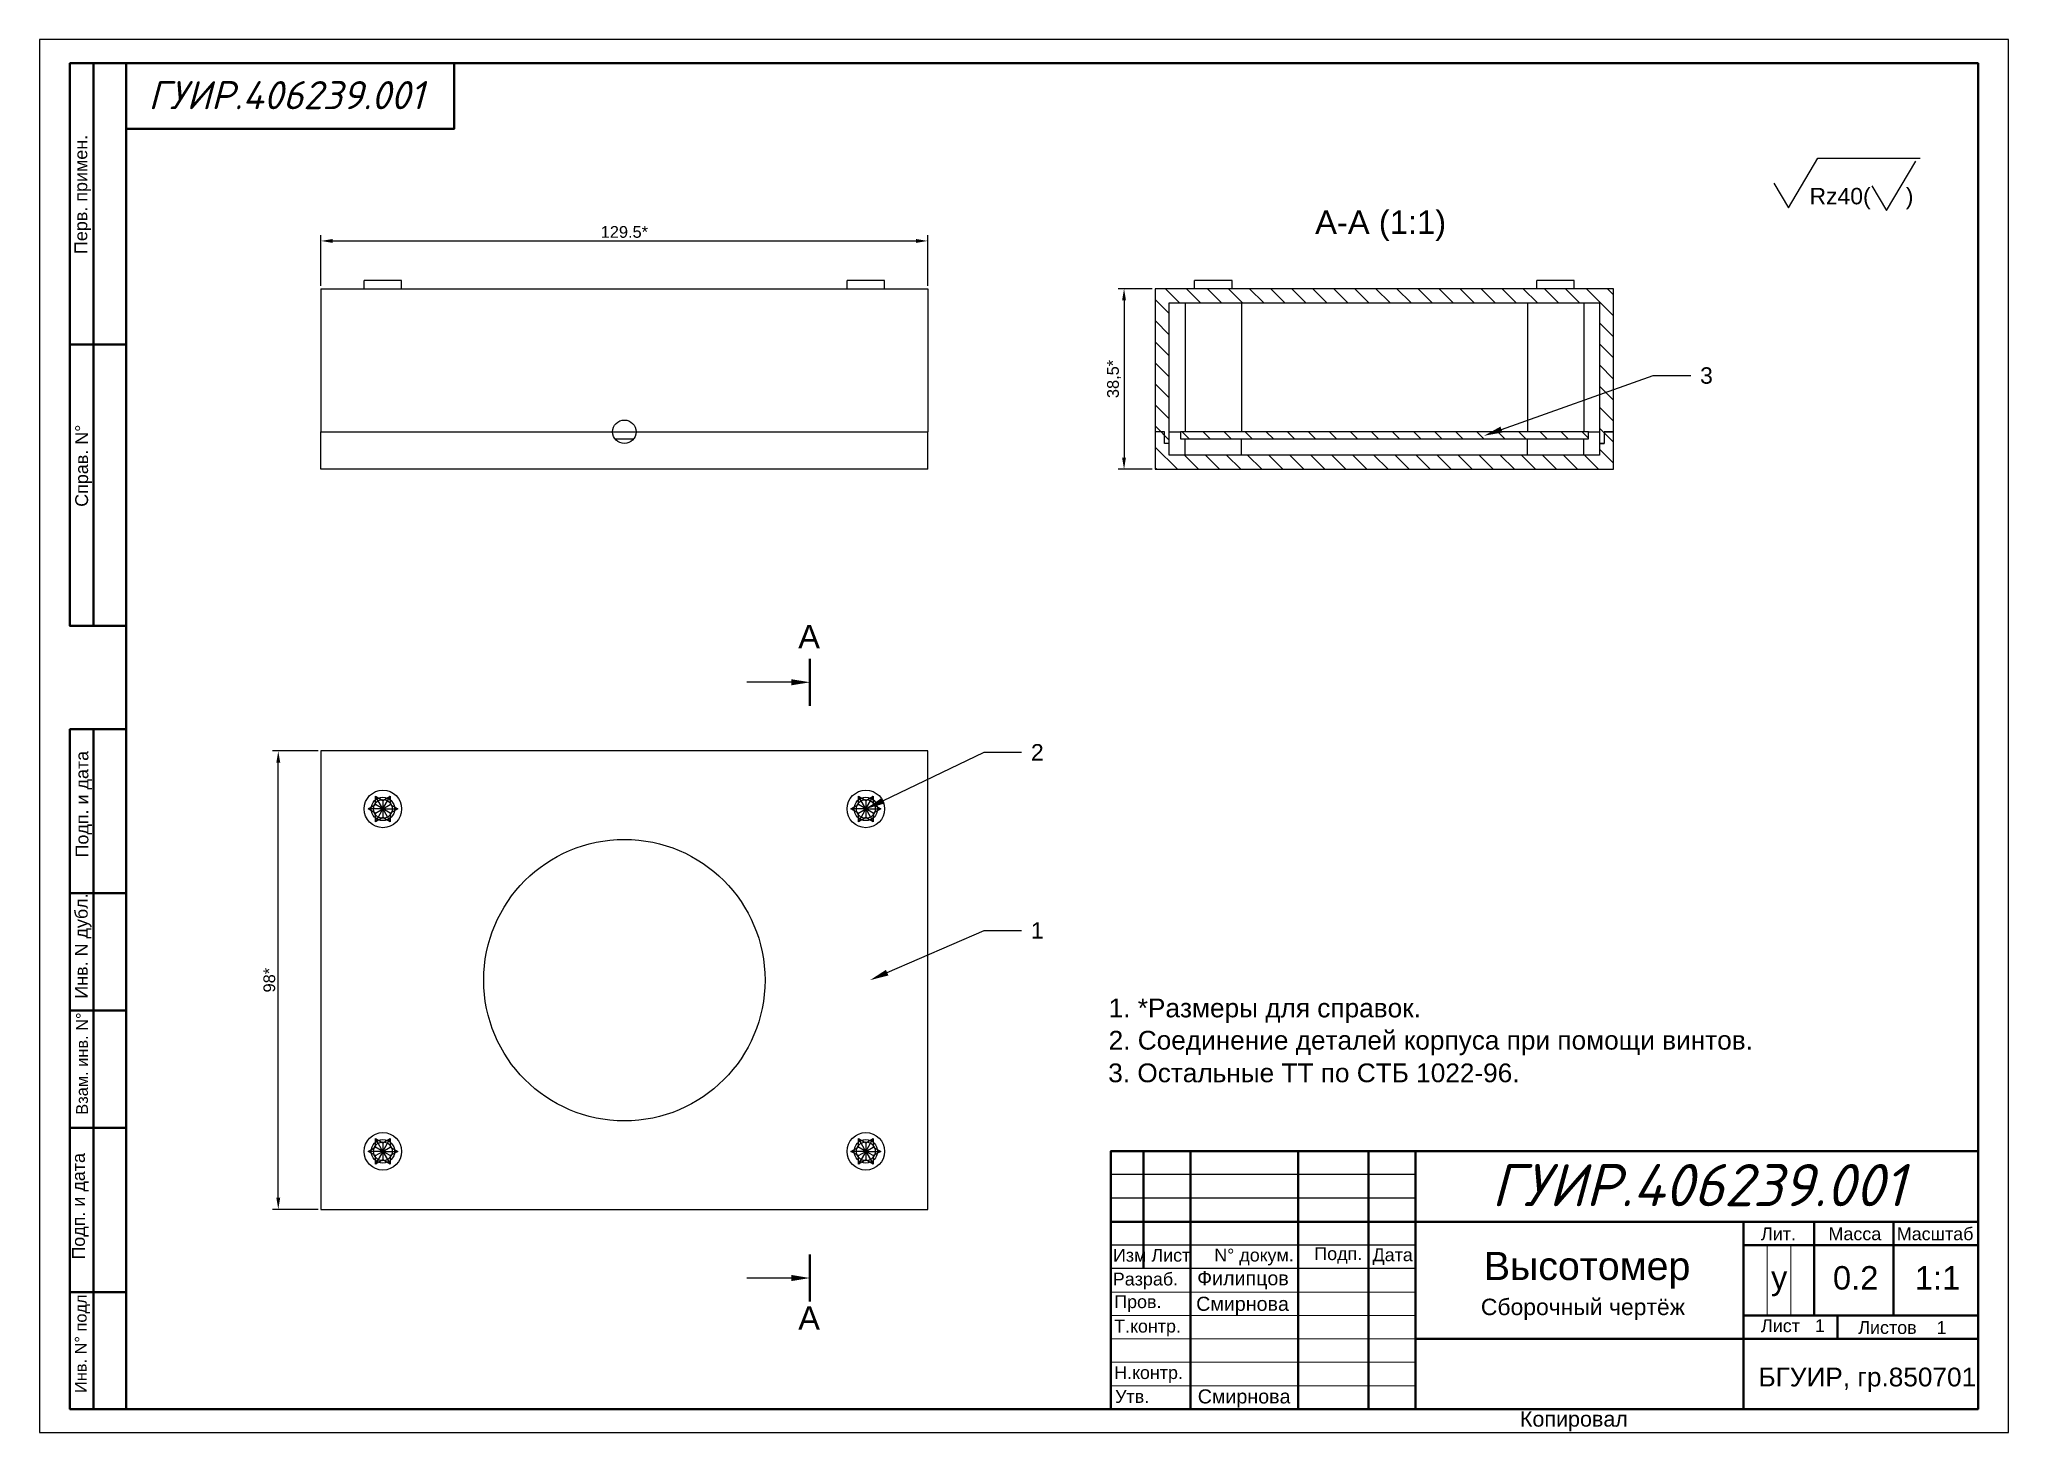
# Paper-space layout 'Layout3' of a CAD drawing. Header units: millimetres. Extents: x 0 to 420, y 0 to 297.
import ezdxf
from ezdxf import colors
from ezdxf.entities.mleader import LeaderData, LeaderLine
from ezdxf.math import Vec2, Vec3

# ---------------------------------------------------------------- set-up
doc = ezdxf.new("R2010")
doc.units = ezdxf.units.MM
for name, color, linetype in [('PDF_0', 7, 'Continuous'), ('PDF_Text', 7, 'Continuous'), ('PDF_Основная', 7, 'Continuous'), ('PDF_тонкая', 7, 'Continuous')]:
    doc.layers.add(name, color=color, linetype=linetype)
doc.styles.add('PDF Arial', font='arial.ttf')
doc.styles.add('PDF ISOCPEUR Italic', font='isocpeui.ttf')
doc.styles.get("Standard").update_dxf_attribs({"font": 'arial.ttf'})
doc.dimstyles.new('ISO-25', dxfattribs={"dimtxt": 2.5, "dimasz": 2.5, "dimexe": 1.25, "dimexo": 0.625, "dimtad": 1, "dimtxsty": 'Standard', "dimcen": 2.5, "dimadec": 0, "dimazin": 0, "dimtfac": 1, "dimtmove": 0, "dimatfit": 3, "dimfxl": 1, "dimarcsym": 0})
pattern_1 = [(45, (11.85, 64.8147), (-2.245064, 2.245064), [])]

# ---------------------------------------------------------------- blocks, each defined once
blk = doc.blocks.new('*D220')
at = {"color": 0, "lineweight": -2, "transparency": 16777216}
for p, q in [((59.44, 145.33), (49.7, 145.33)), ((50.95, 50.07), (50.95, 142.83)), ((59.44, 47.57), (49.7, 47.57))]:
    blk.add_line(p, q, dxfattribs=at)
at = {"color": 0, "transparency": 16777216}
for points in [[(50.54, 142.83), (51.37, 142.83), (50.95, 145.33)], [(50.54, 50.07), (51.37, 50.07), (50.95, 47.57)]]:
    blk.add_solid(points, dxfattribs=at)
at = {"layer": 'Defpoints', "color": 0, "transparency": 16777216}
for p in [(50.95, 145.33), (60.06, 145.33), (60.06, 47.57)]:
    blk.add_point(p, dxfattribs=at)
at = {"color": 0, "transparency": 16777216, "insert": (49.05, 96.45), "char_height": 2.5, "attachment_point": 5, "rotation": 90}
blk.add_mtext('98*', dxfattribs=at)
blk = doc.blocks.new('*D230')
at = {"color": 0, "lineweight": -2, "transparency": 16777216}
for p, q in [((60.06, 244.48), (60.06, 255.29)), ((62.56, 254.04), (186.97, 254.04)), ((189.47, 244.48), (189.47, 255.29))]:
    blk.add_line(p, q, dxfattribs=at)
at = {"color": 0, "transparency": 16777216}
for points in [[(62.56, 254.45), (62.56, 253.62), (60.06, 254.04)], [(186.97, 254.45), (186.97, 253.62), (189.47, 254.04)]]:
    blk.add_solid(points, dxfattribs=at)
at = {"layer": 'Defpoints', "color": 0, "transparency": 16777216}
for p in [(189.47, 254.04), (60.06, 243.86), (189.47, 243.86)]:
    blk.add_point(p, dxfattribs=at)
at = {"color": 0, "transparency": 16777216, "insert": (124.77, 255.94), "char_height": 2.5, "attachment_point": 5}
blk.add_mtext('129.5*', dxfattribs=at)
blk = doc.blocks.new('*D232')
at = {"color": 0, "lineweight": -2, "transparency": 16777216}
for p, q in [((237.37, 243.86), (230.09, 243.86)), ((231.34, 241.36), (231.34, 207.86)), ((237.37, 205.36), (230.09, 205.36))]:
    blk.add_line(p, q, dxfattribs=at)
at = {"color": 0, "transparency": 16777216}
for points in [[(230.92, 241.36), (231.75, 241.36), (231.34, 243.86)], [(230.92, 207.86), (231.75, 207.86), (231.34, 205.36)]]:
    blk.add_solid(points, dxfattribs=at)
at = {"layer": 'Defpoints', "color": 0, "transparency": 16777216}
for p in [(237.99, 243.86), (231.34, 205.36), (237.99, 205.36)]:
    blk.add_point(p, dxfattribs=at)
at = {"color": 0, "transparency": 16777216, "insert": (229.21, 224.61), "char_height": 2.5, "attachment_point": 5, "rotation": 90}
blk.add_mtext('38,5*', dxfattribs=at)

psp = doc.layouts.new('Layout3')

# ---------------------------------------------------------------- hatches: boundary and pattern name
at = {"linetype": 'Continuous', "extrusion": (0, 0, -1)}
h = psp.add_hatch(dxfattribs=at)
h.set_pattern_fill('ANSI31', color=8, style=0)
h.set_pattern_definition(pattern_1)
h.paths.add_polyline_path([(-240.992, 240.855), (-240.992, 210.855), (-239.992, 210.855), (-239.992, 213.355), (-237.992, 213.355), (-237.992, 243.855), (-335.755, 243.855), (-335.755, 213.355), (-333.755, 213.355), (-333.755, 210.855), (-332.755, 210.855), (-332.755, 240.855)])
h = psp.add_hatch(dxfattribs=at)
h.set_pattern_fill('ANSI31', color=8, style=0)
h.set_pattern_definition(pattern_1)
h.paths.add_polyline_path([(-335.755, 213.355), (-335.755, 205.355), (-237.992, 205.355), (-237.992, 213.355), (-239.992, 213.355), (-239.992, 210.855), (-240.992, 210.855), (-240.992, 208.355), (-332.755, 208.355), (-332.755, 210.855), (-333.755, 210.855), (-333.755, 213.355)])
h = psp.add_hatch(dxfattribs=at)
h.set_pattern_fill('ANSI31', color=8, style=0)
h.set_pattern_definition(pattern_1)
h.paths.add_polyline_path([(-243.374, 211.855), (-243.374, 213.355), (-330.374, 213.355), (-330.374, 211.855)])

# ---------------------------------------------------------------- linework, layer by layer
at = {"linetype": 'Continuous', "extrusion": (0, 1, 3.67394e-16)}
for p, q in [((60.063, 243.855), (60.063, 213.355)), ((60.063, 243.855), (189.469, 243.855)), ((77.266, 245.605), (69.266, 245.605)), ((69.266, 243.855), (69.266, 245.605)), ((77.266, 243.855), (77.266, 245.605)), ((180.266, 245.605), (172.266, 245.605)), ((172.266, 243.855), (172.266, 245.605)), ((180.266, 243.855), (180.266, 245.605)), ((189.469, 243.855), (189.469, 213.355)), ((60.063, 213.355), (122.266, 213.355)), ((60.063, 205.355), (60.063, 213.355)), ((122.266, 213.355), (127.266, 213.355)), ((122.766, 211.855), (126.766, 211.855)), ((127.266, 213.355), (189.469, 213.355)), ((189.469, 205.355), (189.469, 213.355)), ((189.469, 205.355), (60.063, 205.355))]:
    psp.add_line(p, q, dxfattribs=at)
at = {"linetype": 'Continuous', "extrusion": (0, 1, 0)}
for p, q in [((335.755, 243.855), (237.992, 243.855)), ((237.992, 243.855), (237.992, 213.355)), ((254.374, 245.605), (246.374, 245.605)), ((246.374, 243.855), (246.374, 245.605)), ((254.374, 243.855), (254.374, 245.605)), ((327.374, 245.605), (319.374, 245.605)), ((319.374, 243.855), (319.374, 245.605)), ((327.374, 243.855), (327.374, 245.605)), ((335.755, 213.355), (335.755, 243.855)), ((240.992, 210.855), (240.992, 240.855)), ((240.992, 240.855), (332.755, 240.855)), ((244.374, 240.855), (244.374, 213.355)), ((256.374, 240.855), (256.374, 213.355)), ((317.374, 240.855), (317.374, 213.355)), ((329.374, 240.855), (329.374, 213.355)), ((332.755, 240.855), (332.755, 210.855)), ((239.992, 213.355), (237.992, 213.355)), ((237.992, 213.355), (237.992, 205.355)), ((239.992, 210.855), (239.992, 213.355)), ((240.992, 210.855), (239.992, 210.855)), ((240.992, 213.355), (243.374, 213.355)), ((240.992, 208.355), (240.992, 210.855)), ((243.374, 213.355), (243.374, 211.855)), ((330.374, 213.355), (243.374, 213.355)), ((243.374, 211.855), (330.374, 211.855)), ((244.374, 208.355), (244.374, 211.855)), ((256.374, 208.355), (256.374, 211.855)), ((317.374, 208.355), (317.374, 211.855)), ((329.374, 208.355), (329.374, 211.855)), ((330.374, 211.855), (330.374, 213.355)), ((330.374, 213.355), (332.755, 213.355)), ((333.755, 210.855), (332.755, 210.855)), ((332.755, 210.855), (332.755, 208.355)), ((332.755, 210.855), (333.755, 210.855)), ((335.755, 213.355), (333.755, 213.355)), ((333.755, 213.355), (333.755, 210.855)), ((333.755, 213.355), (335.755, 213.355)), ((335.755, 205.355), (335.755, 213.355)), ((332.755, 208.355), (240.992, 208.355)), ((237.992, 205.355), (335.755, 205.355))]:
    psp.add_line(p, q, dxfattribs=at)
at = {"linetype": 'Continuous', "extrusion": (1.10377e-31, 2.79943e-31, -1)}
psp.add_line((335.755, 243.855), (237.992, 243.855), dxfattribs=at)
at = {"linetype": 'Continuous', "extrusion": (-2.79458e-31, 1.64612e-31, -1)}
psp.add_line((332.755, 208.355), (240.992, 208.355), dxfattribs=at)
at = {"lineweight": 40}
for p, q in [((164.347, 154.953), (164.347, 164.953)), ((164.347, 27.953), (164.347, 37.953))]:
    psp.add_line(p, q, dxfattribs=at)
at = {"linetype": 'Continuous'}
for p, q in [((189.469, 145.334), (60.063, 145.334)), ((60.063, 145.334), (60.063, 47.571)), ((189.469, 47.571), (189.469, 145.334)), ((71.684, 133.866), (71.684, 135.692)), ((71.684, 135.692), (73.266, 134.779)), ((73.266, 132.953), (71.684, 135.692)), ((73.266, 134.779), (74.848, 135.692)), ((73.266, 132.953), (74.848, 135.692)), ((73.266, 134.779), (73.266, 132.953)), ((74.848, 135.692), (74.848, 133.866)), ((174.684, 133.866), (174.684, 135.692)), ((174.684, 135.692), (176.266, 134.779)), ((176.266, 132.953), (174.684, 135.692)), ((176.266, 134.779), (177.848, 135.692)), ((176.266, 132.953), (177.848, 135.692)), ((176.266, 134.779), (176.266, 132.953)), ((177.848, 135.692), (177.848, 133.866)), ((70.102, 132.953), (71.684, 133.866)), ((71.684, 132.039), (70.102, 132.953)), ((73.266, 132.953), (70.102, 132.953)), ((73.266, 132.953), (71.684, 133.866)), ((71.684, 132.039), (73.266, 132.953)), ((73.266, 132.953), (71.684, 130.213)), ((71.684, 130.213), (71.684, 132.039)), ((73.266, 131.126), (71.684, 130.213)), ((73.266, 132.953), (74.848, 133.866)), ((73.266, 132.953), (73.266, 131.126)), ((73.266, 132.953), (74.848, 130.213)), ((74.848, 132.039), (73.266, 132.953)), ((73.266, 132.953), (76.43, 132.953)), ((74.848, 130.213), (73.266, 131.126)), ((74.848, 133.866), (76.43, 132.953)), ((76.43, 132.953), (74.848, 132.039)), ((74.848, 132.039), (74.848, 130.213)), ((173.102, 132.953), (174.684, 133.866)), ((174.684, 132.039), (173.102, 132.953)), ((176.266, 132.953), (173.102, 132.953)), ((176.266, 132.953), (174.684, 133.866)), ((174.684, 132.039), (176.266, 132.953)), ((176.266, 132.953), (174.684, 130.213)), ((174.684, 130.213), (174.684, 132.039)), ((176.266, 131.126), (174.684, 130.213)), ((176.266, 132.953), (177.848, 133.866)), ((176.266, 132.953), (176.266, 131.126)), ((176.266, 132.953), (177.848, 130.213)), ((177.848, 132.039), (176.266, 132.953)), ((176.266, 132.953), (179.43, 132.953)), ((177.848, 130.213), (176.266, 131.126)), ((177.848, 133.866), (179.43, 132.953)), ((179.43, 132.953), (177.848, 132.039)), ((177.848, 132.039), (177.848, 130.213)), ((70.102, 59.953), (71.684, 60.866)), ((71.684, 59.039), (70.102, 59.953)), ((73.266, 59.953), (70.102, 59.953)), ((71.684, 60.866), (71.684, 62.692)), ((71.684, 62.692), (73.266, 61.779)), ((73.266, 59.953), (71.684, 62.692)), ((73.266, 59.953), (71.684, 60.866)), ((71.684, 59.039), (73.266, 59.953)), ((73.266, 59.953), (71.684, 57.213)), ((71.684, 57.213), (71.684, 59.039)), ((73.266, 61.779), (74.848, 62.692)), ((73.266, 59.953), (74.848, 62.692)), ((73.266, 61.779), (73.266, 59.953)), ((73.266, 59.953), (74.848, 60.866)), ((73.266, 59.953), (73.266, 58.126)), ((73.266, 59.953), (74.848, 57.213)), ((74.848, 59.039), (73.266, 59.953)), ((73.266, 59.953), (76.43, 59.953)), ((74.848, 62.692), (74.848, 60.866)), ((74.848, 60.866), (76.43, 59.953)), ((76.43, 59.953), (74.848, 59.039)), ((74.848, 59.039), (74.848, 57.213)), ((173.102, 59.953), (174.684, 60.866)), ((174.684, 59.039), (173.102, 59.953)), ((176.266, 59.953), (173.102, 59.953)), ((174.684, 60.866), (174.684, 62.692)), ((174.684, 62.692), (176.266, 61.779)), ((176.266, 59.953), (174.684, 62.692)), ((176.266, 59.953), (174.684, 60.866)), ((174.684, 59.039), (176.266, 59.953)), ((176.266, 59.953), (174.684, 57.213)), ((174.684, 57.213), (174.684, 59.039)), ((176.266, 61.779), (177.848, 62.692)), ((176.266, 59.953), (177.848, 62.692)), ((176.266, 61.779), (176.266, 59.953)), ((176.266, 59.953), (177.848, 60.866)), ((176.266, 59.953), (176.266, 58.126)), ((176.266, 59.953), (177.848, 57.213)), ((177.848, 59.039), (176.266, 59.953)), ((176.266, 59.953), (179.43, 59.953)), ((177.848, 62.692), (177.848, 60.866)), ((177.848, 60.866), (179.43, 59.953)), ((179.43, 59.953), (177.848, 59.039)), ((177.848, 59.039), (177.848, 57.213)), ((73.266, 58.126), (71.684, 57.213)), ((74.848, 57.213), (73.266, 58.126)), ((176.266, 58.126), (174.684, 57.213)), ((177.848, 57.213), (176.266, 58.126)), ((60.063, 47.571), (189.469, 47.571))]:
    psp.add_line(p, q, dxfattribs=at)
psp.add_lwpolyline([(0, 0), (420, 0), (420, 297), (0, 297)], close=True)
for centre, radius in [((73.266, 132.953), 4), ((73.266, 132.953), 2.5), ((73.266, 132.953), 2), ((176.266, 132.953), 4), ((176.266, 132.953), 2.5), ((176.266, 132.953), 2), ((124.766, 96.453), 30), ((73.266, 59.953), 4), ((176.266, 59.953), 4), ((73.266, 59.953), 2.5), ((73.266, 59.953), 2), ((176.266, 59.953), 2.5), ((176.266, 59.953), 2)]:
    psp.add_circle(centre, radius, dxfattribs=at)
at = {"linetype": 'Continuous', "extrusion": (0, 0, -1)}
for start, end in [(0, 180), (180, 0)]:
    psp.add_arc((-124.766, 213.355), 2.5, start, end, dxfattribs=at)
at = {"layer": 'PDF_0', "lineweight": 25}
for points in [[(369.913, 266.359), (373.046, 261.067), (379.312, 271.651), (401.156, 271.651)], [(390.826, 265.766), (393.959, 260.517), (400.182, 271.058)], [(293.499, 54.991), (228.517, 54.991)], [(293.499, 49.954), (228.517, 49.954)], [(293.499, 39.963), (228.517, 39.963)], [(293.499, 34.968), (228.517, 34.968)], [(363.476, 4.995), (363.476, 4.995)]]:
    psp.add_lwpolyline(points, dxfattribs=at)
at = {"layer": 'PDF_Основная', "lineweight": 40}
for points in [[(18.5, 171.959), (6.519, 171.959), (6.519, 291.933), (413.472, 291.933), (413.472, 4.995), (6.519, 4.995), (6.519, 149.946), (18.5, 149.946)], [(11.515, 171.959), (11.515, 291.933)], [(18.5, 4.995), (18.5, 44.958), (18.5, 291.933)], [(18.5, 277.962), (88.477, 277.962), (88.477, 291.933)], [(18.5, 231.946), (6.519, 231.946)], [(11.515, 4.995), (11.515, 149.946)], [(18.5, 114.978), (6.519, 114.978)], [(18.5, 89.959), (6.519, 89.959)], [(18.5, 64.982), (6.519, 64.982)], [(413.472, 59.987), (228.517, 59.987), (228.517, 4.995)], [(235.502, 34.968), (235.502, 59.987)], [(245.493, 59.987), (245.493, 4.995)], [(268.48, 4.995), (268.48, 59.987)], [(283.508, 59.987), (283.508, 4.995)], [(293.499, 59.987), (293.499, 4.995)], [(228.517, 44.958), (413.472, 44.958)], [(363.476, 44.958), (363.476, 4.995)], [(378.505, 44.958), (378.505, 24.977)], [(395.48, 44.958), (395.48, 24.977)], [(363.476, 39.963), (413.472, 39.963)], [(18.5, 29.972), (6.519, 29.972)], [(413.472, 24.977), (363.476, 24.977)], [(383.5, 24.977), (383.5, 19.981)], [(413.472, 19.981), (293.499, 19.981)]]:
    psp.add_lwpolyline(points, dxfattribs=at)
at = {"layer": 'PDF_тонкая', "lineweight": 20}
for points in [[(368.472, 39.751), (368.472, 24.977)], [(373.552, 39.751), (373.552, 24.977)], [(228.517, 29.972), (293.499, 29.972)], [(293.499, 24.977), (228.517, 24.977)], [(293.499, 19.981), (228.517, 19.981)], [(228.517, 14.986), (293.499, 14.986)], [(228.517, 9.991), (293.499, 9.991)]]:
    psp.add_lwpolyline(points, dxfattribs=at)

# ---------------------------------------------------------------- texts
at = {"color": 0, "char_height": 5, "attachment_point": 1}
for s, width, insert in [('А-A (1:1)', 41.9393, (272.089, 260.534)), ('А', 4.66167, (161.841, 172.172)), ('А', 4.66167, (161.841, 26.914))]:
    psp.add_mtext_dynamic_manual_height_columns(s, width=width, gutter_width=12.5, heights=[0], dxfattribs=dict(at, insert=insert))
at = {"layer": 'PDF_Text', "attachment_point": 7}
for s, insert, char_height, style in [('ГУИР.406239.001', (23.243, 282.116), 5.99955, 'PDF ISOCPEUR Italic'), ('Rz40(', (377.534, 260.791), 3.4997, 'PDF Arial'), (')', (398.075, 260.791), 3.5, 'PDF Arial'), ('1. *Размеры для справок.', (228.051, 87.316), 3.9997, 'PDF Arial'), ('2. Соединение деталей корпуса при помощи винтов.', (228.051, 80.438), 3.9997, 'PDF Arial'), ('3. Остальные ТТ по СТБ 1022-96.', (227.966, 74.63), 3.9997, 'PDF Arial'), ('ГУИР.406239.001', (309.713, 48.26), 8.99934, 'PDF ISOCPEUR Italic'), ('Лит.', (367.189, 40.972), 2.7353, 'PDF Arial'), ('Масса', (381.582, 40.972), 2.7353, 'PDF Arial'), ('Масштаб', (396.145, 40.972), 2.7353, 'PDF Arial'), ('Изм Лист', (228.978, 36.4), 2.7353, 'PDF Arial'), ('N° докум.', (250.571, 35.653), 2.7353, 'PDF Arial'), ('Подп.', (271.913, 35.991), 2.7353, 'PDF Arial'), ('Дата', (284.336, 35.746), 2.7353, 'PDF Arial'), ('Высотомер', (308.074, 30.714), 5.9996, 'PDF Arial'), ('Разраб.', (228.94, 30.537), 2.7353, 'PDF Arial'), ('Филипцов', (246.932, 30.542), 2.9998, 'PDF Arial'), ('у', (369.318, 29.057), 5, 'PDF Arial'), ('0.2    1:1', (382.524, 30.423), 4.9996, 'PDF Arial'), ('Пров.', (229.236, 25.711), 2.7353, 'PDF Arial'), ('Смирнова', (246.72, 25.054), 2.9998, 'PDF Arial'), ('Сборочный чертёж', (307.438, 23.989), 3.5, 'PDF Arial'), ('Т.контр.', (229.236, 20.504), 2.7353, 'PDF Arial'), ('Лист   1', (367.189, 21.372), 2.7353, 'PDF Arial'), ('Листов    1', (387.932, 20.992), 2.73533, 'PDF Arial'), ('Н.контр.', (229.236, 10.598), 2.7353, 'PDF Arial'), ('БГУИР, гр.850701', (366.651, 8.64), 3.9997, 'PDF Arial'), ('Утв.', (229.433, 6.295), 2.7353, 'PDF Arial'), ('Смирнова', (247.059, 5.311), 2.9998, 'PDF Arial'), ('Копировал', (315.766, 0.28), 3.2824, 'PDF Arial')]:
    psp.add_mtext(s, dxfattribs=dict(at, insert=insert, char_height=char_height, style=style))
at = {"layer": 'PDF_Text', "attachment_point": 7, "rotation": 90, "style": 'PDF Arial'}
for s, insert, char_height in [('Перв. примен.', (11.035, 251.25), 2.73533), ('Справ. N°', (11.204, 197.359), 2.7353), ('Подп. и дата', (11.239, 122.602), 2.73533), ('Инв. N дубл.', (11.125, 92.497), 2.73533), ('Взам. инв. N°', (10.378, 67.763), 2.5), ('Подп. и дата', (10.492, 36.877), 2.73533), ('Инв. N° подл.', (10.788, 8.429), 2.5)]:
    psp.add_mtext(s, dxfattribs=dict(at, insert=insert, char_height=char_height))

# ---------------------------------------------------------------- dimensions: what is measured, and where the dimension line sits
at = {"color": 0}
dim = psp.add_linear_dim(base=(189.469, 254.036), p1=(60.063, 243.855), p2=(189.469, 243.855), text='129.5*', dimstyle='ISO-25', dxfattribs=at)
dim.commit()
dim.dimension.update_dxf_attribs({"geometry": '*D230', "text_midpoint": (124.766, 255.938)})
for base, p1, p2, text, picture, middle in [((231.338, 205.355), (237.992, 243.855), (237.992, 205.355), '<>*', '*D232', (229.211, 224.605)), ((50.954, 145.334), (60.063, 47.571), (60.063, 145.334), '98*', '*D220', (49.053, 96.453))]:
    dim = psp.add_linear_dim(base=base, p1=p1, p2=p2, angle=90, text=text, dimstyle='ISO-25', dxfattribs=at)
    dim.commit()
    dim.dimension.update_dxf_attribs({"geometry": picture, "text_midpoint": middle})

# ---------------------------------------------------------------- leaders
ml = psp.add_multileader_mtext('Standard', dxfattribs=at)
ml.set_content('3')
ml.set_leader_properties()
ml.build(insert=Vec2(0, 0))
ctx = ml.context
ctx.base_point, ctx.char_height, ctx.plane_origin = Vec3(352.201, 225.319), 3.5, Vec3(308.073, 212.495)
notes = []
notes.append((ctx, [(0, (1, 1, 0), (344.201, 225.319), (1, 0), 8, [(0, [(308.073, 212.495)], 0, [])])]))
ctx.mtext.insert, ctx.mtext.flow_direction = Vec3(354.201, 227.1), 5
at = {"color": 0, "lineweight": 40}
ml = psp.add_multileader_mtext('Standard', dxfattribs=at)
ml.set_content(' ')
ml.set_leader_properties()
ml.build(insert=Vec2(0, 0))
ctx = ml.context
ctx.base_point, ctx.plane_origin = Vec3(145.363, 159.953), Vec3(164.347, 159.953)
ctx.text_align_type = 2
notes.append((ctx, [(0, (1, 1, 0), (153.129, 159.953), (-1, 0), 2.214, [(0, [(164.347, 159.953)], 0, [])])]))
ctx.mtext.insert, ctx.mtext.alignment, ctx.mtext.flow_direction = Vec3(148.915, 161.953), 3, 5
at = {"color": 0}
ml = psp.add_multileader_mtext('Standard', dxfattribs=at)
ml.set_content('2')
ml.set_leader_properties()
ml.build(insert=Vec2(0, 0))
ctx = ml.context
ctx.base_point, ctx.char_height, ctx.plane_origin = Vec3(209.482, 145.025), 3.5, Vec3(176.266, 132.953)
notes.append((ctx, [(0, (1, 1, 0), (201.482, 145.025), (1, 0), 8, [(0, [(176.266, 132.953)], 0, [])])]))
ctx.mtext.insert, ctx.mtext.flow_direction = Vec3(211.482, 146.775), 5
ml = psp.add_multileader_mtext('Standard', dxfattribs=at)
ml.set_content('1')
ml.set_leader_properties()
ml.build(insert=Vec2(0, 0))
ctx = ml.context
ctx.base_point, ctx.char_height, ctx.plane_origin = Vec3(209.482, 107.058), 3.5, Vec3(177.152, 96.453)
notes.append((ctx, [(0, (1, 1, 0), (201.482, 107.058), (1, 0), 8, [(0, [(177.152, 96.453)], 0, [])])]))
ctx.mtext.insert, ctx.mtext.flow_direction = Vec3(211.482, 108.808), 5
at = {"color": 0, "lineweight": 40}
ml = psp.add_multileader_mtext('Standard', dxfattribs=at)
ml.set_content(' ')
ml.set_leader_properties()
ml.build(insert=Vec2(0, 0))
ctx = ml.context
ctx.base_point, ctx.plane_origin = Vec3(145.363, 32.953), Vec3(164.347, 32.953)
ctx.text_align_type = 2
notes.append((ctx, [(0, (1, 1, 0), (153.129, 32.953), (-1, 0), 2.214, [(0, [(164.347, 32.953)], 0, [])])]))
ctx.mtext.insert, ctx.mtext.alignment, ctx.mtext.flow_direction = Vec3(148.915, 34.953), 3, 5
for ctx, leaders in notes:
    for number, flags, end, landing, length, lines in leaders:
        leader = LeaderData()
        leader.index, (leader.has_last_leader_line, leader.has_dogleg_vector, leader.attachment_direction) = number, flags
        leader.last_leader_point, leader.dogleg_vector, leader.dogleg_length = Vec3(end), Vec3(landing), length
        for number, points, colour, breaks in lines:
            line = LeaderLine()
            line.index, line.vertices, line.color, line.breaks = number, Vec3.list(points), colors.encode_raw_color(colour), breaks
            leader.lines.append(line)
        ctx.leaders.append(leader)

doc.saveas('drawing.dxf')
